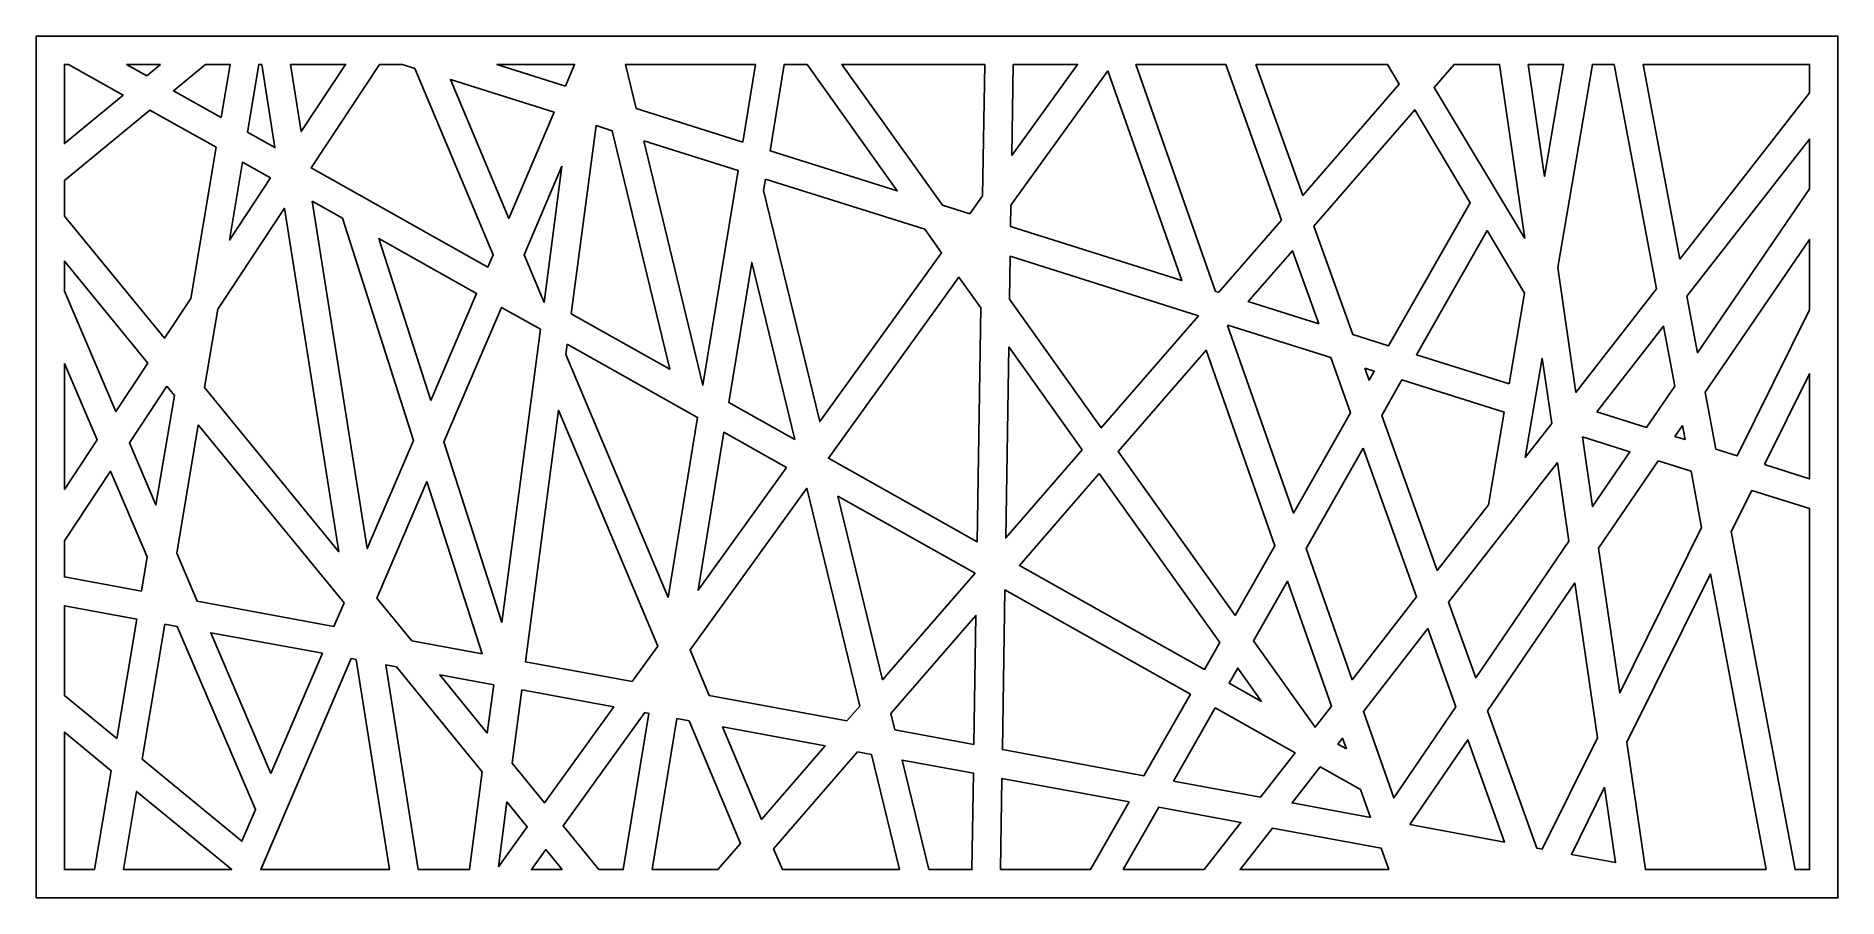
# Model space of a CAD drawing. Header units: millimetres. Extents: x 26 to 533, y 430 to 673.
import ezdxf

# ---------------------------------------------------------------- set-up
doc = ezdxf.new("R2010")
doc.units = ezdxf.units.MM
doc.layers.add('Layer 02', color=1, linetype='Continuous')

msp = doc.modelspace()

# ---------------------------------------------------------------- linework, layer by layer
at = {"layer": 'Layer 02'}
for points in [[(26.5, 430.46), (533.46, 430.46), (533.46, 673.13), (26.5, 673.13)], [(35.66, 665.13), (51.05, 656.48), (34.5, 642.85), (34.5, 665.13)], [(61.55, 665.13), (51.99, 665.13), (57.67, 661.94)], [(78.59, 650.19), (81.1, 665.13), (74.13, 665.13), (65.16, 657.74)], [(89.99, 665.13), (89.22, 665.13), (86, 646.03), (93.7, 641.71)], [(98.09, 665.13), (101.09, 646.22), (113.58, 665.13)], [(123.17, 665.13), (103.9, 635.98), (153.61, 608.06), (155.1, 611.56), (133.06, 664.03), (129.58, 665.13)], [(175.42, 659.04), (178.03, 665.13), (156.14, 665.13)], [(228.91, 665.13), (225.32, 643.27), (195.35, 652.74), (192.37, 665.13)], [(243.41, 665.13), (237.01, 665.13), (233.03, 640.84), (268.8, 629.54)], [(293.41, 665.13), (253.24, 665.13), (281.48, 625.53), (289.19, 623.1), (292.82, 628.13)], [(301, 639.47), (319.51, 665.13), (301.41, 665.13)], [(376.89, 621.32), (361.2, 665.13), (335.92, 665.13), (358.36, 601.24), (359.25, 600.97)], [(369.69, 665.13), (382.91, 628.25), (410.05, 659.55), (406.7, 665.13)], [(445.35, 616.17), (438.23, 665.13), (425.48, 665.13), (419.89, 658.68)], [(446.31, 665.13), (450.9, 633.62), (456.28, 665.13)], [(470.54, 665.13), (482.45, 601.93), (459.75, 572.78), (454.63, 607.96), (464.4, 665.13)], [(525.46, 657.15), (525.46, 665.13), (478.68, 665.13), (489, 610.35)], [(172.26, 651.65), (143.07, 660.87), (159.48, 621.79)], [(328.07, 663.33), (300.78, 625.49), (300.68, 619.47), (348.82, 604.26)], [(34.5, 632.49), (34.5, 622.41), (62.61, 588.02), (70.02, 599.21), (77.18, 641.81), (58.53, 652.28)], [(386, 619.61), (396.95, 589.05), (407.05, 585.86), (430.01, 626.21), (414.37, 652.32)], [(177.06, 594.89), (204.78, 579.33), (188.63, 646.48), (184.04, 647.93)], [(525.46, 630.06), (525.46, 644.13), (490.98, 599.86), (493.98, 583.94)], [(197.54, 643.66), (224.02, 635.3), (214.09, 574.8)], [(92.49, 633.21), (80.9, 615.68), (84.59, 637.65)], [(174.46, 636.45), (169.42, 598.14), (163.79, 611.53)], [(231.72, 632.86), (231.19, 629.64), (247, 564.6), (281.25, 612.08), (276.52, 618.71)], [(73.92, 574.19), (111.72, 527.95), (96.41, 624.63), (77.62, 596.22)], [(104.19, 626.64), (112.7, 621.86), (132.73, 559.3), (119.68, 528.81)], [(137.54, 570.52), (150.44, 600.67), (122.94, 616.11)], [(440.91, 575.17), (414.85, 583.4), (434.73, 618.33), (445.28, 600.72)], [(525.46, 596.05), (525.46, 615.87), (496.08, 572.82), (499.1, 556.79), (505.08, 554.9)], [(57.99, 581.03), (34.5, 609.77), (34.5, 601.26), (48.99, 567.4)], [(239.99, 559.55), (227.88, 609.41), (221.41, 569.99)], [(353.54, 594.38), (326.19, 562.85), (300.36, 599.06), (300.55, 611.12)], [(387.37, 592.08), (379.99, 612.67), (367.56, 598.34)], [(292.32, 596.56), (291.28, 530.75), (249.41, 554.26), (286.15, 605.21)], [(157.56, 508.01), (141.26, 558.9), (157.46, 596.73), (168.42, 590.57)], [(390.76, 582.62), (361.85, 591.75), (361.74, 591.63), (380.29, 538.84), (396.34, 567.04)], [(465.66, 567.35), (479.64, 562.93), (487.6, 574.59), (484.42, 591.45)], [(175.93, 586.35), (175.56, 583.51), (204.3, 515.09), (212.61, 565.75)], [(300.15, 585.58), (299.3, 531.84), (320.8, 556.63)], [(363.88, 510), (375.05, 529.62), (355.71, 584.67), (330.97, 556.15)], [(34.5, 580.93), (43.71, 559.41), (34.5, 545.48)], [(400.34, 579.59), (401.55, 576.2), (403, 578.75)], [(452.93, 564.03), (445.49, 554.48), (450.26, 582.4)], [(512.8, 552.46), (525.46, 548.46), (525.46, 578.03)], [(63.3, 574.54), (65.43, 571.94), (60.24, 541.11), (52.76, 558.6)], [(405.11, 566.28), (410.8, 576.29), (439.55, 567.21), (435.1, 541.13), (420.73, 522.68)], [(72.15, 563.71), (66.07, 527.51), (71.86, 513.98), (110.3, 506.89), (113.15, 513.56)], [(194.22, 491.42), (201.39, 501.36), (173.49, 567.78), (164.17, 496.96)], [(487.61, 560.41), (490.44, 559.52), (489.7, 563.47)], [(237.68, 551.68), (220.03, 561.58), (212.74, 517.09)], [(461.57, 560.25), (474.93, 556.03), (464.42, 540.63)], [(399.89, 557.11), (414.91, 515.21), (396.77, 491.92), (383.8, 528.84)], [(454.53, 553.06), (423.92, 513.76), (431.55, 492.47), (457.76, 530.87)], [(482.9, 553.51), (492.12, 550.6), (495.1, 534.76), (472.05, 488.21), (466.12, 528.93)], [(34.5, 530.97), (34.5, 520.86), (56.16, 516.87), (57.79, 526.52), (47.48, 550.61)], [(136.46, 547.67), (151.98, 499.21), (132.24, 502.85), (122.42, 514.87)], [(325.58, 549.93), (303.16, 524.08), (355.25, 494.82), (359.52, 502.34)], [(254.6, 480.3), (215.92, 487.43), (210.5, 500.32), (243.32, 545.83), (258.23, 484.48)], [(290.69, 521.91), (264.66, 491.9), (252.1, 543.57)], [(503.46, 533.61), (521.39, 438.46), (525.46, 438.46), (525.46, 540.07), (509.2, 545.2)], [(351.29, 487.87), (299.07, 517.2), (298.36, 472.23), (338.21, 464.89)], [(390.93, 484.42), (386.33, 478.52), (369, 502.82), (378.56, 519.62)], [(459.46, 519.17), (434.88, 483.16), (448.73, 444.52), (450.27, 444.24), (465.8, 475.59)], [(513.25, 438.46), (497.56, 521.71), (474.07, 474.28), (479.28, 438.46)], [(49.19, 475.4), (54.84, 508.98), (34.5, 512.73), (34.5, 487.46)], [(62.7, 507.53), (56.31, 469.54), (84.43, 446.45), (88.25, 455.37), (66.19, 506.88)], [(290.38, 473.7), (290.95, 510), (266.98, 482.36), (268.08, 477.81)], [(92.6, 465.53), (107.07, 499.35), (75.64, 505.14)], [(425.98, 484.31), (418.1, 506.29), (399.93, 482.95), (408.46, 458.65)], [(116.53, 497.61), (125.9, 438.46), (89.71, 438.46), (115.14, 497.86)], [(134, 438.46), (124.87, 496.07), (127.91, 495.51), (152.03, 466), (148.41, 438.46)], [(155.25, 490.47), (153.46, 476.89), (140.07, 493.27)], [(371.31, 485.8), (364.64, 495.16), (362.22, 490.91)], [(160.41, 468.39), (169.55, 457.22), (189.04, 484.24), (163.13, 489.02)], [(184.88, 438.46), (174.79, 450.81), (197.75, 482.64), (198.94, 482.42), (191.73, 438.46)], [(358.27, 483.95), (380.74, 471.33), (371.01, 458.84), (346.54, 463.35)], [(42.97, 438.46), (34.5, 438.46), (34.5, 477.11), (47.66, 466.3)], [(199.84, 438.46), (206.81, 480.97), (210.22, 480.34), (224.71, 445.83), (218.32, 438.46)], [(219.62, 478.61), (248.52, 473.28), (230.56, 452.57)], [(257.65, 471.6), (234.01, 444.34), (236.48, 438.46), (269.41, 438.46), (261.53, 470.88)], [(395.15, 472.42), (394.08, 475.45), (392.76, 473.75)], [(413, 451.1), (439.63, 446.2), (429.31, 475)], [(277.64, 438.46), (270.15, 469.3), (290.25, 465.59), (289.82, 438.46)], [(399.16, 460.99), (387.79, 467.37), (379.88, 457.21), (401.92, 453.15)], [(297.82, 438.46), (323.17, 438.46), (334.02, 457.53), (298.23, 464.12)], [(467.82, 461.66), (458.45, 442.73), (470.91, 440.43)], [(51.08, 438.46), (81.56, 438.46), (54.78, 460.45)], [(156.58, 439.23), (164.7, 450.5), (158.98, 457.5)], [(332.38, 438.46), (342.35, 455.99), (365.47, 451.73), (355.13, 438.46)], [(407.08, 438.46), (404.97, 444.45), (374.34, 450.1), (365.27, 438.46)], [(174.55, 438.46), (165.88, 438.46), (169.94, 444.09)]]:
    msp.add_lwpolyline(points, close=True, dxfattribs=at)

doc.saveas('drawing.dxf')
